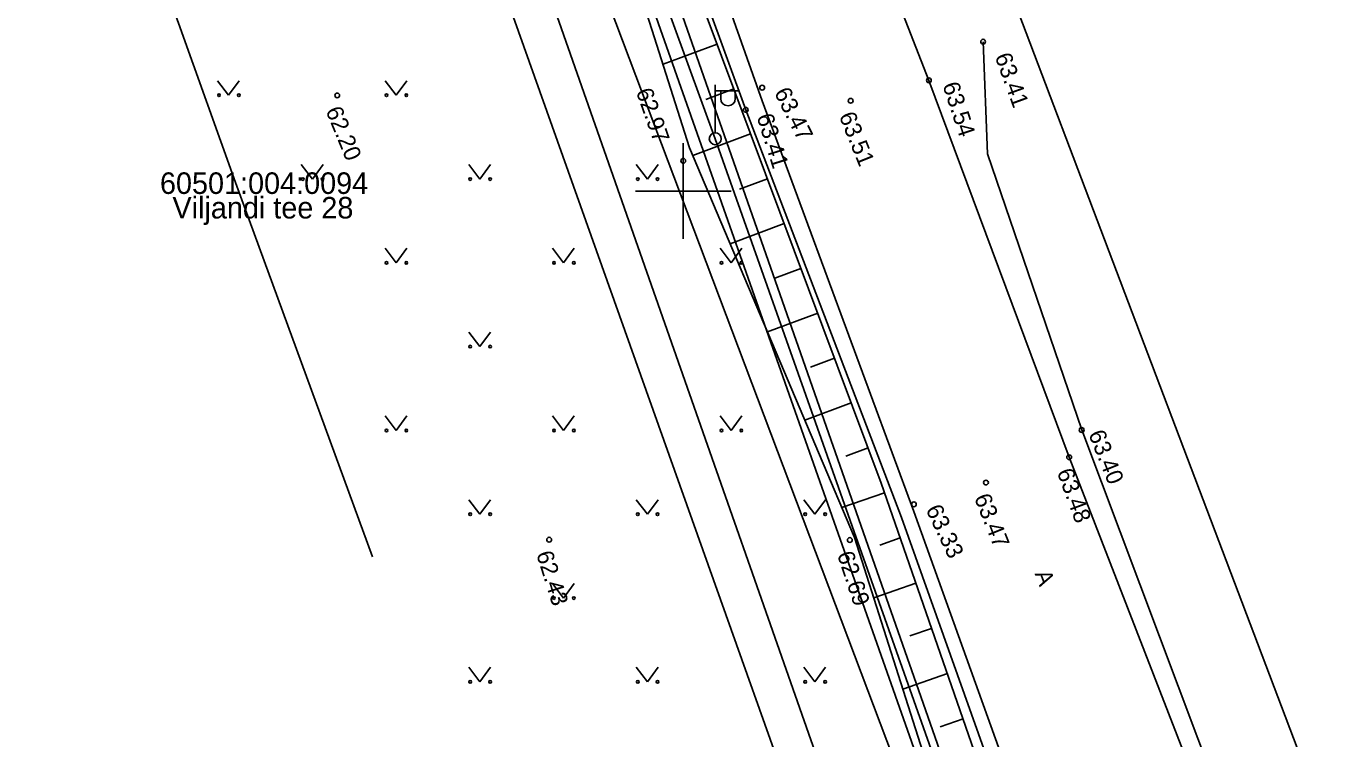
# Model space of a CAD drawing. Extents: x 635365 to 635628, y 6468353 to 6468757.
# Drawn here: x 635472.5 to 635526.9, y 6468477.1 to 6468506.9 of the extents above; entities that cross this region are included whole.
import ezdxf

# ---------------------------------------------------------------- set-up
doc = ezdxf.new("R2010")
doc.units = 0
for name, color, linetype in [('HALJASTUS', 7, 'Continuous'), ('KORGUS', 7, 'Continuous'), ('MPOHULIIN', 7, 'Continuous'), ('PIIR', 7, 'Continuous'), ('POST', 7, 'Continuous'), ('RELJEEF', 7, 'Continuous'), ('SITRASS', 7, 'Continuous'), ('TEE', 7, 'Continuous'), ('VORK', 7, 'Continuous')]:
    doc.layers.add(name, color=color, linetype=linetype)

msp = doc.modelspace()

# ---------------------------------------------------------------- linework, layer by layer
at = {"layer": 'HALJASTUS'}
for p, q in [((635480.537, 6468504.607), (635481, 6468504)), ((635481, 6468504), (635481.446, 6468504.607)), ((635487.537, 6468504.607), (635488, 6468504)), ((635488, 6468504), (635488.446, 6468504.607)), ((635484.037, 6468501.107), (635484.5, 6468500.5)), ((635484.5, 6468500.5), (635484.946, 6468501.107)), ((635491.037, 6468501.107), (635491.5, 6468500.5)), ((635491.5, 6468500.5), (635491.946, 6468501.107)), ((635498.037, 6468501.107), (635498.5, 6468500.5)), ((635498.5, 6468500.5), (635498.946, 6468501.107)), ((635487.537, 6468497.607), (635488, 6468497)), ((635488, 6468497), (635488.446, 6468497.607)), ((635494.537, 6468497.607), (635495, 6468497)), ((635495, 6468497), (635495.446, 6468497.607)), ((635501.537, 6468497.607), (635502, 6468497)), ((635502, 6468497), (635502.446, 6468497.607)), ((635491.037, 6468494.107), (635491.5, 6468493.5)), ((635491.5, 6468493.5), (635491.946, 6468494.107)), ((635487.537, 6468490.607), (635488, 6468490)), ((635488, 6468490), (635488.446, 6468490.607)), ((635494.537, 6468490.607), (635495, 6468490)), ((635495, 6468490), (635495.446, 6468490.607)), ((635501.537, 6468490.607), (635502, 6468490)), ((635502, 6468490), (635502.446, 6468490.607)), ((635491.037, 6468487.107), (635491.5, 6468486.5)), ((635491.5, 6468486.5), (635491.946, 6468487.107)), ((635498.037, 6468487.107), (635498.5, 6468486.5)), ((635498.5, 6468486.5), (635498.946, 6468487.107)), ((635505.037, 6468487.107), (635505.5, 6468486.5)), ((635505.5, 6468486.5), (635505.946, 6468487.107)), ((635494.537, 6468483.607), (635495, 6468483)), ((635495, 6468483), (635495.446, 6468483.607)), ((635491.037, 6468480.107), (635491.5, 6468479.5)), ((635491.5, 6468479.5), (635491.946, 6468480.107)), ((635498.037, 6468480.107), (635498.5, 6468479.5)), ((635498.5, 6468479.5), (635498.946, 6468480.107)), ((635505.037, 6468480.107), (635505.5, 6468479.5)), ((635505.5, 6468479.5), (635505.946, 6468480.107))]:
    msp.add_line(p, q, dxfattribs=at)
msp.add_lwpolyline([(635508.073, 6468464.624), (635481.641, 6468538.935)], dxfattribs=at)
for centre in [(635480.599, 6468504), (635481.428, 6468504), (635487.599, 6468504), (635488.428, 6468504), (635484.099, 6468500.5), (635484.928, 6468500.5), (635491.099, 6468500.5), (635491.928, 6468500.5), (635498.099, 6468500.5), (635498.928, 6468500.5), (635487.599, 6468497), (635488.428, 6468497), (635494.599, 6468497), (635495.428, 6468497), (635501.599, 6468497), (635502.428, 6468497), (635491.099, 6468493.5), (635491.928, 6468493.5), (635487.599, 6468490), (635488.428, 6468490), (635494.599, 6468490), (635495.428, 6468490), (635501.599, 6468490), (635502.428, 6468490), (635491.099, 6468486.5), (635491.928, 6468486.5), (635498.099, 6468486.5), (635498.928, 6468486.5), (635505.099, 6468486.5), (635505.928, 6468486.5), (635494.599, 6468483), (635495.428, 6468483), (635491.099, 6468479.5), (635491.928, 6468479.5), (635498.099, 6468479.5), (635498.928, 6468479.5), (635505.099, 6468479.5), (635505.928, 6468479.5)]:
    msp.add_circle(centre, 0.055, dxfattribs=at)
at = {"layer": 'KORGUS'}
for centre in [(635512.532, 6468506.235), (635503.3, 6468504.315), (635510.266, 6468504.622), (635485.541, 6468503.993), (635506.997, 6468503.769), (635502.612, 6468503.39), (635500, 6468501.259), (635516.651, 6468490.019), (635516.127, 6468488.88), (635512.651, 6468487.822), (635509.639, 6468486.913), (635494.398, 6468485.436), (635506.963, 6468485.422)]:
    msp.add_circle(centre, 0.1, dxfattribs=at)
at = {"layer": 'MPOHULIIN'}
for points in [[(635486.097, 6468543.988), (635501.338, 6468502.185)], [(635501.338, 6468502.185), (635517.209, 6468457.316)]]:
    msp.add_lwpolyline(points, dxfattribs=at)
at = {"layer": 'PIIR'}
for points in [[(635565.251, 6468380.717), (635559.84, 6468392.57), (635533.08, 6468463.77), (635530.75, 6468462.87), (635528.78, 6468468.51), (635507.28, 6468525.2), (635505.65, 6468530.12), (635484.88, 6468585.38), (635476.24, 6468617.23), (635481.12, 6468641.95), (635485.19, 6468653.99), (635490.59, 6468667), (635497.28, 6468680.99), (635501.08, 6468691.77), (635502.77, 6468701.92), (635501.47, 6468712.44), (635498.61, 6468725.52), (635481.787, 6468750.588)], [(635469.163, 6468745.976), (635487.84, 6468718.01), (635489.45, 6468711.22), (635488, 6468694.78), (635471.81, 6468652.23), (635465.55, 6468634.58), (635463.82, 6468619.67), (635463.71, 6468613.67), (635472.6, 6468581.21), (635493.5, 6468525.77), (635517.48, 6468457.34), (635516.12, 6468456.85), (635514.17, 6468456.18), (635523.62, 6468430.66), (635541.25, 6468385.19), (635546.761, 6468373.133)], [(635486.469, 6468446.55), (635505.89, 6468453.29), (635509.37, 6468465.57), (635459.58, 6468607.43), (635443.02, 6468636.29), (635422.108, 6468622.741)]]:
    msp.add_lwpolyline(points, dxfattribs=at)
for points in [[(635443.02, 6468636.29), (635459.58, 6468607.43), (635509.37, 6468465.57), (635505.89, 6468453.29), (635512.61, 6468455.63), (635516.12, 6468456.85), (635510.65, 6468471.35), (635491.82, 6468521.24), (635482.55, 6468546.35), (635469.26, 6468583.48), (635466.12, 6468594.81), (635463.03, 6468610.95), (635462.31, 6468623.13), (635463.27, 6468633.37), (635465.6, 6468645.99), (635467.93, 6468652.45)], [(635553.41, 6468543.25), (635507.28, 6468525.2), (635528.78, 6468468.51), (635575.86, 6468485.42), (635565.35, 6468513.56)]]:
    msp.add_lwpolyline(points, close=True, dxfattribs=at)
at = {"layer": 'POST'}
for p, q in [((635501.338, 6468502.435), (635501.338, 6468504.435)), ((635501.338, 6468504.185), (635502.338, 6468504.185)), ((635501.565, 6468503.864), (635501.565, 6468504.185)), ((635502.177, 6468503.864), (635502.177, 6468504.185))]:
    msp.add_line(p, q, dxfattribs=at)
msp.add_circle((635501.338, 6468502.185), 0.25, dxfattribs=at)
msp.add_arc((635501.871, 6468503.864), 0.306, 180, 0, dxfattribs=at)
at = {"layer": 'RELJEEF'}
for p, q in [((635501.412, 6468506.134), (635499.159, 6468505.291)), ((635502.113, 6468504.261), (635500.939, 6468503.822)), ((635502.814, 6468502.388), (635500.404, 6468501.486)), ((635503.515, 6468500.515), (635502.35, 6468500.079)), ((635504.216, 6468498.642), (635501.964, 6468497.799)), ((635504.917, 6468496.769), (635503.831, 6468496.362)), ((635505.619, 6468494.896), (635503.524, 6468494.112)), ((635506.32, 6468493.023), (635505.312, 6468492.646)), ((635507.021, 6468491.15), (635505.084, 6468490.425)), ((635507.722, 6468489.277), (635506.793, 6468488.929)), ((635508.414, 6468487.4), (635506.627, 6468486.78)), ((635509.07, 6468485.511), (635508.211, 6468485.213)), ((635509.726, 6468483.622), (635507.96, 6468483.008)), ((635510.382, 6468481.732), (635509.475, 6468481.417)), ((635511.038, 6468479.843), (635509.175, 6468479.196)), ((635511.694, 6468477.954), (635510.739, 6468477.622))]:
    msp.add_line(p, q, dxfattribs=at)
for points in [[(635515.689, 6468466.452), (635508.274, 6468487.802), (635497.358, 6468516.963), (635489.696, 6468537.748), (635483.516, 6468554.236), (635478.018, 6468568.855), (635471.899, 6468587.687), (635464.831, 6468619.796), (635463.86, 6468626.253), (635462.591, 6468630.806), (635458.968, 6468631.441), (635452.321, 6468628.903), (635446.719, 6468625.954)], [(635513.479, 6468465.7), (635507.155, 6468485.53), (635500.267, 6468501.809), (635493.972, 6468521.58), (635485.866, 6468542.796), (635477.233, 6468565.957), (635470.707, 6468584.841), (635467.511, 6468599.473), (635461.713, 6468627.274), (635460.791, 6468628.558), (635458.091, 6468628.13), (635449.002, 6468624.214)]]:
    msp.add_lwpolyline(points, dxfattribs=at)
at = {"layer": 'SITRASS'}
msp.add_lwpolyline([(635493.346, 6468522.688), (635494.763, 6468518.949), (635496.651, 6468513.549), (635513.816, 6468464.881)], dxfattribs=at)
at = {"layer": 'TEE'}
for points in [[(635499.595, 6468445.329), (635514.205, 6468448.476), (635516.818, 6468449.792), (635518.379, 6468454.27), (635519.933, 6468457.385), (635519.166, 6468460.114), (635509.639, 6468486.609), (635503.3, 6468503.771), (635497.158, 6468521.106), (635489.773, 6468540.755), (635479.91, 6468567.756), (635473.897, 6468585.782), (635469.826, 6468600.054), (635466.805, 6468619.617), (635466.133, 6468627.906), (635470.158, 6468644.368)], [(635518.099, 6468457.565), (635518.115, 6468461.093), (635509.123, 6468486.37), (635502.612, 6468503.39), (635496.265, 6468520.838), (635489.146, 6468540.649), (635479.296, 6468567.296), (635473.176, 6468585.698), (635469.114, 6468599.93), (635465.499, 6468619.449), (635464.668, 6468627.695), (635463.153, 6468631.452), (635458.885, 6468632.852), (635451.658, 6468630.147), (635439.026, 6468623.074)], [(635549.207, 6468452.984), (635541.842, 6468450.554), (635534.127, 6468449.992), (635532.406, 6468450.651), (635529.875, 6468453.615), (635525.883, 6468463.772), (635516.127, 6468488.88), (635510.266, 6468504.622), (635502.493, 6468524.557), (635495.789, 6468542.731), (635486.139, 6468567.994), (635477.015, 6468597.058), (635473.867, 6468612.659), (635474.067, 6468631.968)], [(635487.021, 6468484.727), (635481.283, 6468500.351), (635474.138, 6468520.328), (635469.025, 6468534.274), (635464.075, 6468547.002)], [(635541.842, 6468450.554), (635533.785, 6468450.508), (635531.199, 6468453.747), (635526.348, 6468464.236), (635516.651, 6468490.019), (635512.721, 6468501.559), (635512.532, 6468506.235)]]:
    msp.add_lwpolyline(points, dxfattribs=at)
at = {"layer": 'VORK'}
for p, q in [((635500, 6468502), (635500, 6468498)), ((635498, 6468500), (635502, 6468500))]:
    msp.add_line(p, q, dxfattribs=at)

# ---------------------------------------------------------------- texts
at = {"layer": 'KORGUS'}
for s, rotation, p in [(' 63.41 ', 289.8496, (635512.922, 6468505.871)), (' 63.54 ', 288.2062, (635510.745, 6468504.674)), (' 62.97 ', 289.3384, (635497.929, 6468504.406)), (' 63.47 ', 296.5187, (635503.669, 6468504.349)), (' 62.20 ', 292.381, (635484.945, 6468503.603)), (' 63.51 ', 292.0331, (635506.398, 6468503.382)), (' 63.41 ', 287.3457, (635502.982, 6468503.365)), (' 63.40 ', 291.7434, (635516.826, 6468490.1)), (' 63.48 ', 290.1503, (635515.516, 6468488.513)), (' 63.47 ', 291.6596, (635512.05, 6468487.439)), (' 63.33 ', 295.3623, (635510.008, 6468486.94)), (' 62.43 ', 287.4714, (635493.77, 6468485.098)), (' 62.69 ', 288.2641, (635506.34, 6468485.075))]:
    msp.add_text(s, height=0.7, rotation=rotation, dxfattribs=at).set_placement(p)
at = {"layer": 'PIIR'}
for s, p in [('60501:004:0094', (635478.132, 6468499.878)), ('Viljandi tee 28', (635478.654, 6468498.852))]:
    msp.add_text(s, height=0.9, dxfattribs=at).set_placement(p)
at = {"layer": 'TEE'}
msp.add_text('A', height=0.7, rotation=290.7073, dxfattribs=at).set_placement((635514.677, 6468484.025))

doc.saveas('drawing.dxf')
